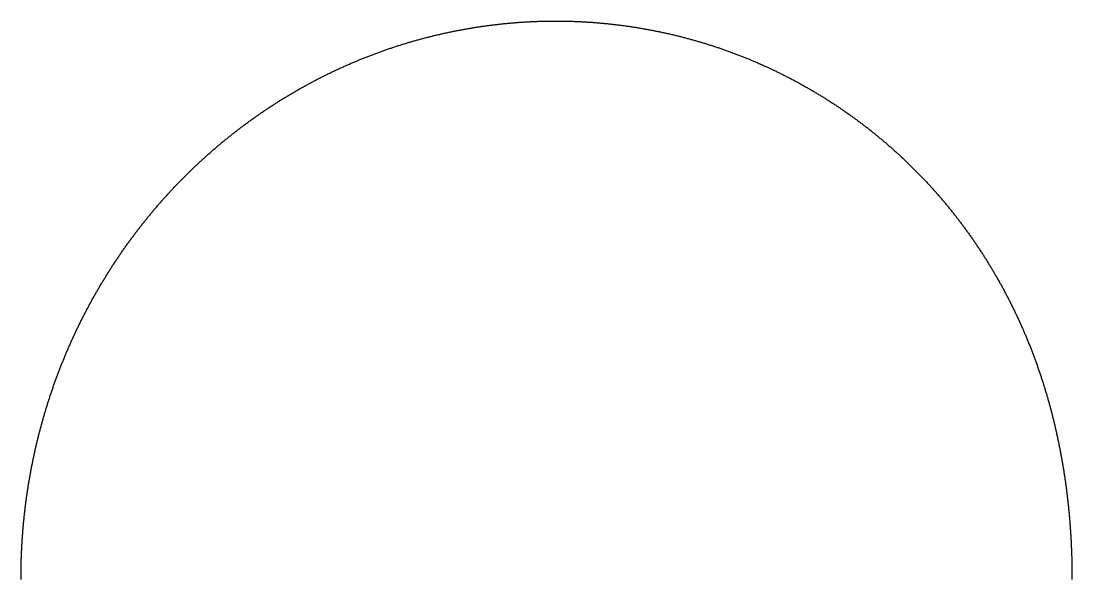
# Model space of a CAD drawing. Header units: metres. Extents: x -299 to 250, y -291 to 290.
# Drawn here: x -299 to 250, y 0 to 290 of the extents above; entities that cross this region are included whole.
import ezdxf

# ---------------------------------------------------------------- set-up
doc = ezdxf.new("R2010")
doc.units = ezdxf.units.M

msp = doc.modelspace()

# ---------------------------------------------------------------- linework, layer by layer
msp.add_lwpolyline([(-298.55, -0.73), (-298.55, -0.24), (-298.55, 0.26), (-298.55, 0.75), (-298.55, 1.25), (-298.55, 1.74), (-298.54, 2.24), (-298.54, 2.73), (-298.54, 3.22), (-298.53, 3.72), (-298.52, 4.21), (-298.52, 4.71), (-298.51, 5.2), (-298.5, 5.7), (-298.49, 6.19), (-298.48, 6.69), (-298.47, 7.18), (-298.46, 7.68), (-298.45, 8.17), (-298.43, 8.66), (-298.42, 9.16), (-298.4, 9.65), (-298.39, 10.15), (-298.37, 10.64), (-298.35, 11.14), (-298.33, 11.63), (-298.32, 12.12), (-298.3, 12.62), (-298.27, 13.11), (-298.25, 13.61), (-298.23, 14.1), (-298.21, 14.59), (-298.18, 15.09), (-298.16, 15.58), (-298.13, 16.08), (-298.11, 16.57), (-298.08, 17.06), (-298.05, 17.56), (-298.02, 18.05), (-297.99, 18.54), (-297.96, 19.04), (-297.93, 19.53), (-297.9, 20.03), (-297.87, 20.52), (-297.83, 21.01), (-297.8, 21.51), (-297.76, 22), (-297.73, 22.49), (-297.69, 22.99), (-297.65, 23.48), (-297.62, 23.97), (-297.58, 24.47), (-297.54, 24.96), (-297.5, 25.45), (-297.45, 25.94), (-297.41, 26.44), (-297.37, 26.93), (-297.32, 27.42), (-297.28, 27.91), (-297.23, 28.41), (-297.19, 28.9), (-297.14, 29.39), (-297.09, 29.88), (-297.04, 30.38), (-296.99, 30.87), (-296.94, 31.36), (-296.89, 31.85), (-296.84, 32.34), (-296.79, 32.84), (-296.73, 33.33), (-296.68, 33.82), (-296.62, 34.31), (-296.57, 34.8), (-296.51, 35.29), (-296.45, 35.78), (-296.39, 36.27), (-296.33, 36.77), (-296.27, 37.26), (-296.21, 37.75), (-296.15, 38.24), (-296.09, 38.73), (-296.02, 39.22), (-295.96, 39.71), (-295.9, 40.2), (-295.83, 40.69), (-295.76, 41.18), (-295.7, 41.67), (-295.63, 42.16), (-295.56, 42.65), (-295.49, 43.14), (-295.42, 43.63), (-295.35, 44.12), (-295.28, 44.61), (-295.21, 45.1), (-295.13, 45.59), (-295.06, 46.08), (-294.98, 46.56), (-294.91, 47.05), (-294.83, 47.54), (-294.75, 48.03), (-294.67, 48.52), (-294.59, 49.01), (-294.51, 49.49), (-294.43, 49.98), (-294.35, 50.47), (-294.27, 50.96), (-294.19, 51.44), (-294.1, 51.93), (-294.02, 52.42), (-293.93, 52.91), (-293.84, 53.39), (-293.76, 53.88), (-293.67, 54.37), (-293.58, 54.85), (-293.49, 55.34), (-293.4, 55.83), (-293.31, 56.31), (-293.22, 56.8), (-293.12, 57.28), (-293.03, 57.77), (-292.94, 58.26), (-292.84, 58.74), (-292.75, 59.23), (-292.65, 59.71), (-292.55, 60.2), (-292.45, 60.68), (-292.35, 61.16), (-292.26, 61.65), (-292.15, 62.13), (-292.05, 62.62), (-291.95, 63.1), (-291.85, 63.59), (-291.74, 64.07), (-291.64, 64.55), (-291.53, 65.04), (-291.43, 65.52), (-291.32, 66), (-291.21, 66.48), (-291.1, 66.97), (-291, 67.45), (-290.88, 67.93), (-290.77, 68.41), (-290.66, 68.89), (-290.55, 69.38), (-290.44, 69.86), (-290.32, 70.34), (-290.21, 70.82), (-290.09, 71.3), (-289.97, 71.78), (-289.86, 72.26), (-289.74, 72.74), (-289.62, 73.22), (-289.5, 73.7), (-289.38, 74.18), (-289.26, 74.66), (-289.14, 75.14), (-289.01, 75.62), (-288.89, 76.1), (-288.76, 76.58), (-288.64, 77.06), (-288.51, 77.53), (-288.39, 78.01), (-288.26, 78.49), (-288.13, 78.97), (-288, 79.44), (-287.87, 79.92), (-287.74, 80.4), (-287.61, 80.88), (-287.48, 81.35), (-287.34, 81.83), (-287.21, 82.3), (-287.08, 82.78), (-286.94, 83.26), (-286.8, 83.73), (-286.67, 84.21), (-286.53, 84.68), (-286.39, 85.16), (-286.25, 85.63), (-286.11, 86.1), (-285.97, 86.58), (-285.83, 87.05), (-285.69, 87.53), (-285.54, 88), (-285.4, 88.47), (-285.25, 88.95), (-285.11, 89.42), (-284.96, 89.89), (-284.81, 90.36), (-284.67, 90.83), (-284.52, 91.31), (-284.37, 91.78), (-284.22, 92.25), (-284.07, 92.72), (-283.91, 93.19), (-283.76, 93.66), (-283.61, 94.13), (-283.45, 94.6), (-283.3, 95.07), (-283.14, 95.54), (-282.99, 96.01), (-282.83, 96.48), (-282.67, 96.95), (-282.51, 97.42), (-282.35, 97.88), (-282.19, 98.35), (-282.03, 98.82), (-281.87, 99.29), (-281.71, 99.75), (-281.54, 100.22), (-281.38, 100.69), (-281.21, 101.15), (-281.05, 101.62), (-280.88, 102.08), (-280.71, 102.55), (-280.54, 103.01), (-280.37, 103.48), (-280.2, 103.94), (-280.03, 104.41), (-279.86, 104.87), (-279.69, 105.33), (-279.52, 105.8), (-279.34, 106.26), (-279.17, 106.72), (-278.99, 107.19), (-278.82, 107.65), (-278.64, 108.11), (-278.46, 108.57), (-278.28, 109.03), (-278.11, 109.49), (-277.93, 109.95), (-277.74, 110.41), (-277.56, 110.87), (-277.38, 111.33), (-277.2, 111.79), (-277.01, 112.25), (-276.83, 112.71), (-276.64, 113.17), (-276.46, 113.63), (-276.27, 114.09), (-276.08, 114.54), (-275.9, 115), (-275.71, 115.46), (-275.52, 115.92), (-275.33, 116.37), (-275.13, 116.83), (-274.94, 117.28), (-274.75, 117.74), (-274.55, 118.19), (-274.36, 118.65), (-274.16, 119.1), (-273.97, 119.56), (-273.77, 120.01), (-273.57, 120.46), (-273.38, 120.92), (-273.18, 121.37), (-272.98, 121.82), (-272.78, 122.27), (-272.57, 122.73), (-272.37, 123.18), (-272.17, 123.63), (-271.97, 124.08), (-271.76, 124.53), (-271.56, 124.98), (-271.35, 125.43), (-271.14, 125.88), (-270.94, 126.33), (-270.73, 126.78), (-270.52, 127.22), (-270.31, 127.67), (-270.1, 128.12), (-269.89, 128.57), (-269.68, 129.01), (-269.46, 129.46), (-269.25, 129.91), (-269.04, 130.35), (-268.82, 130.8), (-268.61, 131.24), (-268.39, 131.69), (-268.17, 132.13), (-267.95, 132.58), (-267.73, 133.02), (-267.52, 133.46), (-267.3, 133.9), (-267.07, 134.35), (-266.85, 134.79), (-266.63, 135.23), (-266.41, 135.67), (-266.18, 136.11), (-265.96, 136.55), (-265.73, 136.99), (-265.51, 137.43), (-265.28, 137.87), (-265.05, 138.31), (-264.82, 138.75), (-264.59, 139.19), (-264.36, 139.63), (-264.13, 140.06), (-263.9, 140.5), (-263.67, 140.94), (-263.44, 141.37), (-263.2, 141.81), (-262.97, 142.25), (-262.73, 142.68), (-262.5, 143.12), (-262.26, 143.55), (-262.03, 143.98), (-261.79, 144.42), (-261.55, 144.85), (-261.31, 145.28), (-261.07, 145.72), (-260.83, 146.15), (-260.59, 146.58), (-260.34, 147.01), (-260.1, 147.44), (-259.86, 147.87), (-259.61, 148.3), (-259.37, 148.73), (-259.12, 149.16), (-258.88, 149.59), (-258.63, 150.02), (-258.38, 150.45), (-258.13, 150.87), (-257.88, 151.3), (-257.63, 151.73), (-257.38, 152.15), (-257.13, 152.58), (-256.88, 153), (-256.62, 153.43), (-256.37, 153.85), (-256.11, 154.28), (-255.86, 154.7), (-255.6, 155.12), (-255.35, 155.55), (-255.09, 155.97), (-254.83, 156.39), (-254.57, 156.81), (-254.31, 157.23), (-254.05, 157.65), (-253.79, 158.07), (-253.53, 158.49), (-253.26, 158.91), (-253, 159.33), (-252.74, 159.75), (-252.47, 160.17), (-252.21, 160.58), (-251.94, 161), (-251.68, 161.42), (-251.41, 161.83), (-251.14, 162.25), (-250.87, 162.66), (-250.6, 163.08), (-250.33, 163.49), (-250.06, 163.91), (-249.79, 164.32), (-249.52, 164.73), (-249.24, 165.14), (-248.97, 165.56), (-248.69, 165.97), (-248.42, 166.38), (-248.14, 166.79), (-247.87, 167.2), (-247.59, 167.61), (-247.31, 168.02), (-247.03, 168.43), (-246.75, 168.83), (-246.47, 169.24), (-246.19, 169.65), (-245.91, 170.05), (-245.63, 170.46), (-245.34, 170.87), (-245.06, 171.27), (-244.78, 171.68), (-244.49, 172.08), (-244.21, 172.48), (-243.92, 172.89), (-243.63, 173.29), (-243.34, 173.69), (-243.06, 174.09), (-242.77, 174.5), (-242.48, 174.9), (-242.19, 175.3), (-241.9, 175.7), (-241.6, 176.1), (-241.31, 176.49), (-241.02, 176.89), (-240.72, 177.29), (-240.43, 177.69), (-240.13, 178.08), (-239.84, 178.48), (-239.54, 178.88), (-239.24, 179.27), (-238.95, 179.67), (-238.65, 180.06), (-238.35, 180.45), (-238.05, 180.85), (-237.75, 181.24), (-237.45, 181.63), (-237.14, 182.02), (-236.84, 182.41), (-236.54, 182.81), (-236.23, 183.2), (-235.93, 183.59), (-235.62, 183.97), (-235.32, 184.36), (-235.01, 184.75), (-234.7, 185.14), (-234.4, 185.52), (-234.09, 185.91), (-233.78, 186.3), (-233.47, 186.68), (-233.16, 187.07), (-232.85, 187.45), (-232.53, 187.83), (-232.22, 188.22), (-231.91, 188.6), (-231.59, 188.98), (-231.28, 189.36), (-230.96, 189.74), (-230.65, 190.13), (-230.33, 190.51), (-230.01, 190.88), (-229.69, 191.26), (-229.38, 191.64), (-229.06, 192.02), (-228.74, 192.4), (-228.42, 192.77), (-228.09, 193.15), (-227.77, 193.52), (-227.45, 193.9), (-227.13, 194.27), (-226.8, 194.65), (-226.48, 195.02), (-226.15, 195.39), (-225.83, 195.76), (-225.5, 196.14), (-225.17, 196.51), (-224.85, 196.88), (-224.52, 197.25), (-224.19, 197.62), (-223.86, 197.98), (-223.53, 198.35), (-223.2, 198.72), (-222.86, 199.09), (-222.53, 199.45), (-222.2, 199.82), (-221.87, 200.18), (-221.53, 200.55), (-221.2, 200.91), (-220.86, 201.28), (-220.53, 201.64), (-220.19, 202), (-219.85, 202.36), (-219.51, 202.72), (-219.17, 203.08), (-218.84, 203.44), (-218.5, 203.8), (-218.16, 204.16), (-217.81, 204.52), (-217.47, 204.88), (-217.13, 205.24), (-216.79, 205.59), (-216.44, 205.95), (-216.1, 206.3), (-215.76, 206.66), (-215.41, 207.01), (-215.06, 207.36), (-214.72, 207.72), (-214.37, 208.07), (-214.02, 208.42), (-213.67, 208.77), (-213.32, 209.12), (-212.98, 209.47), (-212.62, 209.82), (-212.27, 210.17), (-211.92, 210.52), (-211.57, 210.87), (-211.22, 211.21), (-210.86, 211.56), (-210.51, 211.9), (-210.16, 212.25), (-209.8, 212.59), (-209.44, 212.94), (-209.09, 213.28), (-208.73, 213.62), (-208.37, 213.96), (-208.02, 214.3), (-207.66, 214.64), (-207.3, 214.98), (-206.94, 215.32), (-206.58, 215.66), (-206.22, 216), (-205.85, 216.34), (-205.49, 216.67), (-205.13, 217.01), (-204.77, 217.34), (-204.4, 217.68), (-204.04, 218.01), (-203.67, 218.35), (-203.31, 218.68), (-202.94, 219.01), (-202.57, 219.34), (-202.2, 219.67), (-201.84, 220), (-201.47, 220.33), (-201.1, 220.66), (-200.73, 220.99), (-200.36, 221.32), (-199.99, 221.65), (-199.62, 221.97), (-199.24, 222.3), (-198.87, 222.62), (-198.5, 222.95), (-198.12, 223.27), (-197.75, 223.59), (-197.37, 223.92), (-197, 224.24), (-196.62, 224.56), (-196.24, 224.88), (-195.87, 225.2), (-195.49, 225.52), (-195.11, 225.84), (-194.73, 226.15), (-194.35, 226.47), (-193.97, 226.79), (-193.59, 227.1), (-193.21, 227.42), (-192.83, 227.73), (-192.45, 228.05), (-192.06, 228.36), (-191.68, 228.67), (-191.3, 228.98), (-190.91, 229.29), (-190.53, 229.6), (-190.14, 229.91), (-189.75, 230.22), (-189.37, 230.53), (-188.98, 230.84), (-188.59, 231.15), (-188.2, 231.45), (-187.82, 231.76), (-187.43, 232.06), (-187.04, 232.37), (-186.65, 232.67), (-186.25, 232.97), (-185.86, 233.28), (-185.47, 233.58), (-185.08, 233.88), (-184.69, 234.18), (-184.29, 234.48), (-183.9, 234.78), (-183.5, 235.07), (-183.11, 235.37), (-182.71, 235.67), (-182.32, 235.96), (-181.92, 236.26), (-181.52, 236.55), (-181.12, 236.85), (-180.73, 237.14), (-180.33, 237.43), (-179.93, 237.72), (-179.53, 238.02), (-179.13, 238.31), (-178.73, 238.6), (-178.32, 238.88), (-177.92, 239.17), (-177.52, 239.46), (-177.12, 239.75), (-176.71, 240.03), (-176.31, 240.32), (-175.9, 240.6), (-175.5, 240.89), (-175.09, 241.17), (-174.69, 241.45), (-174.28, 241.73), (-173.87, 242.01), (-173.47, 242.29), (-173.06, 242.57), (-172.65, 242.85), (-172.24, 243.13), (-171.83, 243.41), (-171.42, 243.68), (-171.01, 243.96), (-170.6, 244.23), (-170.19, 244.51), (-169.78, 244.78), (-169.36, 245.06), (-168.95, 245.33), (-168.54, 245.6), (-168.12, 245.87), (-167.71, 246.14), (-167.29, 246.41), (-166.88, 246.68), (-166.46, 246.94), (-166.05, 247.21), (-165.63, 247.48), (-165.21, 247.74), (-164.79, 248.01), (-164.38, 248.27), (-163.96, 248.54), (-163.54, 248.8), (-163.12, 249.06), (-162.7, 249.32), (-162.28, 249.58), (-161.86, 249.84), (-161.44, 250.1), (-161.01, 250.36), (-160.59, 250.61), (-160.17, 250.87), (-159.75, 251.13), (-159.32, 251.38), (-158.9, 251.64), (-158.47, 251.89), (-158.05, 252.14), (-157.62, 252.39), (-157.2, 252.64), (-156.77, 252.89), (-156.34, 253.14), (-155.91, 253.39), (-155.49, 253.64), (-155.06, 253.89), (-154.63, 254.14), (-154.2, 254.38), (-153.77, 254.63), (-153.34, 254.87), (-152.91, 255.11), (-152.48, 255.36), (-152.05, 255.6), (-151.62, 255.84), (-151.18, 256.08), (-150.75, 256.32), (-150.32, 256.56), (-149.89, 256.8), (-149.45, 257.03), (-149.02, 257.27), (-148.58, 257.51), (-148.15, 257.74), (-147.71, 257.98), (-147.28, 258.21), (-146.84, 258.44), (-146.4, 258.67), (-145.96, 258.9), (-145.53, 259.13), (-145.09, 259.36), (-144.65, 259.59), (-144.21, 259.82), (-143.77, 260.05), (-143.33, 260.27), (-142.89, 260.5), (-142.45, 260.72), (-142.01, 260.95), (-141.57, 261.17), (-141.13, 261.39), (-140.69, 261.62), (-140.24, 261.84), (-139.8, 262.06), (-139.36, 262.27), (-138.91, 262.49), (-138.47, 262.71), (-138.02, 262.93), (-137.58, 263.14), (-137.13, 263.36), (-136.69, 263.57), (-136.24, 263.79), (-135.79, 264), (-135.35, 264.21), (-134.9, 264.42), (-134.45, 264.63), (-134, 264.84), (-133.56, 265.05), (-133.11, 265.26), (-132.66, 265.46), (-132.21, 265.67), (-131.76, 265.88), (-131.31, 266.08), (-130.86, 266.28), (-130.41, 266.49), (-129.96, 266.69), (-129.5, 266.89), (-129.05, 267.09), (-128.6, 267.29), (-128.15, 267.49), (-127.69, 267.69), (-127.24, 267.89), (-126.79, 268.08), (-126.33, 268.28), (-125.88, 268.47), (-125.42, 268.67), (-124.97, 268.86), (-124.51, 269.05), (-124.06, 269.24), (-123.6, 269.43), (-123.14, 269.62), (-122.69, 269.81), (-122.23, 270), (-121.77, 270.19), (-121.31, 270.37), (-120.85, 270.56), (-120.4, 270.74), (-119.94, 270.93), (-119.48, 271.11), (-119.02, 271.29), (-118.56, 271.48), (-118.1, 271.66), (-117.64, 271.84), (-117.17, 272.01), (-116.71, 272.19), (-116.25, 272.37), (-115.79, 272.55), (-115.33, 272.72), (-114.86, 272.9), (-114.4, 273.07), (-113.94, 273.24), (-113.47, 273.42), (-113.01, 273.59), (-112.55, 273.76), (-112.08, 273.93), (-111.62, 274.1), (-111.15, 274.26), (-110.69, 274.43), (-110.22, 274.6), (-109.75, 274.76), (-109.29, 274.93), (-108.82, 275.09), (-108.35, 275.25), (-107.89, 275.42), (-107.42, 275.58), (-106.95, 275.74), (-106.48, 275.9), (-106.02, 276.06), (-105.55, 276.21), (-105.08, 276.37), (-104.61, 276.53), (-104.14, 276.68), (-103.67, 276.84), (-103.2, 276.99), (-102.73, 277.15), (-102.26, 277.3), (-101.79, 277.45), (-101.32, 277.6), (-100.85, 277.75), (-100.37, 277.9), (-99.9, 278.05), (-99.43, 278.19), (-98.96, 278.34), (-98.48, 278.48), (-98.01, 278.63), (-97.54, 278.77), (-97.06, 278.91), (-96.59, 279.06), (-96.12, 279.2), (-95.64, 279.34), (-95.17, 279.48), (-94.69, 279.61), (-94.22, 279.75), (-93.74, 279.89), (-93.27, 280.02), (-92.79, 280.16), (-92.31, 280.29), (-91.84, 280.42), (-91.36, 280.56), (-90.88, 280.69), (-90.41, 280.82), (-89.93, 280.95), (-89.45, 281.08), (-88.97, 281.2), (-88.5, 281.33), (-88.02, 281.46), (-87.54, 281.58), (-87.06, 281.71), (-86.58, 281.83), (-86.1, 281.95), (-85.62, 282.07), (-85.14, 282.19), (-84.66, 282.31), (-84.18, 282.43), (-83.7, 282.55), (-83.22, 282.67), (-82.74, 282.78), (-82.26, 282.9), (-81.78, 283.01), (-81.3, 283.13), (-80.82, 283.24), (-80.34, 283.35), (-79.85, 283.46), (-79.37, 283.57), (-78.89, 283.68), (-78.41, 283.79), (-77.92, 283.9), (-77.44, 284.01), (-76.96, 284.11), (-76.48, 284.22), (-75.99, 284.32), (-75.51, 284.42), (-75.02, 284.53), (-74.54, 284.63), (-74.06, 284.73), (-73.57, 284.83), (-73.09, 284.93), (-72.6, 285.03), (-72.12, 285.12), (-71.63, 285.22), (-71.15, 285.31), (-70.66, 285.41), (-70.18, 285.5), (-69.69, 285.59), (-69.2, 285.69), (-68.72, 285.78), (-68.23, 285.87), (-67.74, 285.96), (-67.26, 286.04), (-66.77, 286.13), (-66.28, 286.22), (-65.8, 286.3), (-65.31, 286.39), (-64.82, 286.47), (-64.33, 286.55), (-63.85, 286.63), (-63.36, 286.72), (-62.87, 286.8), (-62.38, 286.88), (-61.89, 286.95), (-61.41, 287.03), (-60.92, 287.11), (-60.43, 287.18), (-59.94, 287.26), (-59.45, 287.33), (-58.96, 287.4), (-58.47, 287.48), (-57.98, 287.55), (-57.49, 287.62), (-57, 287.69), (-56.51, 287.75), (-56.02, 287.82), (-55.53, 287.89), (-55.04, 287.95), (-54.55, 288.02), (-54.06, 288.08), (-53.57, 288.15), (-53.08, 288.21), (-52.59, 288.27), (-52.1, 288.33), (-51.61, 288.39), (-51.12, 288.45), (-50.63, 288.5), (-50.14, 288.56), (-49.64, 288.62), (-49.15, 288.67), (-48.66, 288.72), (-48.17, 288.78), (-47.68, 288.83), (-47.19, 288.88), (-46.69, 288.93), (-46.2, 288.98), (-45.71, 289.03), (-45.22, 289.08), (-44.72, 289.12), (-44.23, 289.17), (-43.74, 289.21), (-43.25, 289.26), (-42.75, 289.3), (-42.26, 289.34), (-41.77, 289.38), (-41.28, 289.42), (-40.78, 289.46), (-40.29, 289.5), (-39.8, 289.54), (-39.3, 289.57), (-38.81, 289.61), (-38.32, 289.64), (-37.82, 289.68), (-37.33, 289.71), (-36.84, 289.74), (-36.34, 289.77), (-35.85, 289.8), (-35.35, 289.83), (-34.86, 289.86), (-34.37, 289.89), (-33.87, 289.91), (-33.38, 289.94), (-32.89, 289.97), (-32.39, 289.99), (-31.9, 290.01), (-31.4, 290.03), (-30.91, 290.05), (-30.41, 290.07), (-29.92, 290.09), (-29.43, 290.11), (-28.93, 290.13), (-28.44, 290.15), (-27.94, 290.16), (-27.45, 290.18), (-26.95, 290.19), (-26.46, 290.2), (-25.97, 290.21), (-25.47, 290.23), (-24.98, 290.24), (-24.48, 290.24), (-23.99, 290.25), (-23.49, 290.26), (-23, 290.27), (-22.5, 290.27), (-22.01, 290.28), (-21.52, 290.28), (-21.02, 290.28), (-20.53, 290.28), (-20.03, 290.29), (-19.54, 290.29), (-19.04, 290.28), (-18.55, 290.28), (-18.05, 290.28), (-17.56, 290.28), (-17.06, 290.27), (-16.57, 290.27), (-16.08, 290.26), (-15.58, 290.25), (-15.09, 290.24), (-14.59, 290.23), (-14.1, 290.22), (-13.6, 290.21), (-13.11, 290.2), (-12.61, 290.19), (-12.12, 290.17), (-11.63, 290.16), (-11.13, 290.14), (-10.64, 290.13), (-10.14, 290.11), (-9.65, 290.09), (-9.15, 290.07), (-8.66, 290.05), (-8.17, 290.03), (-7.67, 290.01), (-7.18, 289.99), (-6.68, 289.96), (-6.19, 289.94), (-5.7, 289.91), (-5.2, 289.89), (-4.71, 289.86), (-4.21, 289.83), (-3.72, 289.8), (-3.23, 289.77), (-2.73, 289.74), (-2.24, 289.71), (-1.75, 289.68), (-1.25, 289.64), (-0.76, 289.61), (-0.27, 289.57), (0.23, 289.53), (0.72, 289.5), (1.21, 289.46), (1.71, 289.42), (2.2, 289.38), (2.69, 289.34), (3.18, 289.3), (3.68, 289.25), (4.17, 289.21), (4.66, 289.16), (5.15, 289.12), (5.65, 289.07), (6.14, 289.02), (6.63, 288.98), (7.12, 288.93), (7.62, 288.88), (8.11, 288.82), (8.6, 288.77), (9.09, 288.72), (9.58, 288.66), (10.07, 288.61), (10.57, 288.55), (11.06, 288.5), (11.55, 288.44), (12.04, 288.38), (12.53, 288.32), (13.02, 288.26), (13.51, 288.2), (14, 288.14), (14.49, 288.07), (14.98, 288.01), (15.47, 287.94), (15.96, 287.88), (16.45, 287.81), (16.94, 287.74), (17.43, 287.67), (17.92, 287.6), (18.41, 287.53), (18.9, 287.46), (19.39, 287.39), (19.88, 287.32), (20.37, 287.24), (20.86, 287.17), (21.35, 287.09), (21.84, 287.01), (22.32, 286.94), (22.81, 286.86), (23.3, 286.78), (23.79, 286.7), (24.28, 286.62), (24.76, 286.53), (25.25, 286.45), (25.74, 286.37), (26.23, 286.28), (26.71, 286.2), (27.2, 286.11), (27.69, 286.02), (28.17, 285.93), (28.66, 285.84), (29.15, 285.75), (29.63, 285.66), (30.12, 285.57), (30.6, 285.47), (31.09, 285.38), (31.57, 285.29), (32.06, 285.19), (32.54, 285.09), (33.03, 285), (33.51, 284.9), (34, 284.8), (34.48, 284.7), (34.97, 284.59), (35.45, 284.49), (35.93, 284.39), (36.42, 284.29), (36.9, 284.18), (37.38, 284.07), (37.87, 283.97), (38.35, 283.86), (38.83, 283.75), (39.31, 283.64), (39.8, 283.53), (40.28, 283.42), (40.76, 283.31), (41.24, 283.19), (41.72, 283.08), (42.2, 282.97), (42.68, 282.85), (43.16, 282.73), (43.64, 282.62), (44.13, 282.5), (44.6, 282.38), (45.08, 282.26), (45.56, 282.14), (46.04, 282.01), (46.52, 281.89), (47, 281.77), (47.48, 281.64), (47.96, 281.52), (48.44, 281.39), (48.91, 281.26), (49.39, 281.14), (49.87, 281.01), (50.35, 280.88), (50.82, 280.74), (51.3, 280.61), (51.78, 280.48), (52.25, 280.35), (52.73, 280.21), (53.2, 280.08), (53.68, 279.94), (54.15, 279.8), (54.63, 279.67), (55.1, 279.53), (55.58, 279.39), (56.05, 279.25), (56.53, 279.1), (57, 278.96), (57.47, 278.82), (57.95, 278.67), (58.42, 278.53), (58.89, 278.38), (59.36, 278.24), (59.84, 278.09), (60.31, 277.94), (60.78, 277.79), (61.25, 277.64), (61.72, 277.49), (62.19, 277.34), (62.66, 277.18), (63.13, 277.03), (63.6, 276.88), (64.07, 276.72), (64.54, 276.56), (65.01, 276.41), (65.48, 276.25), (65.95, 276.09), (66.41, 275.93), (66.88, 275.77), (67.35, 275.61), (67.82, 275.44), (68.28, 275.28), (68.75, 275.11), (69.22, 274.95), (69.68, 274.78), (70.15, 274.62), (70.61, 274.45), (71.08, 274.28), (71.54, 274.11), (72.01, 273.94), (72.47, 273.77), (72.93, 273.59), (73.4, 273.42), (73.86, 273.25), (74.32, 273.07), (74.78, 272.9), (75.25, 272.72), (75.71, 272.54), (76.17, 272.36), (76.63, 272.18), (77.09, 272), (77.55, 271.82), (78.01, 271.64), (78.47, 271.46), (78.93, 271.28), (79.39, 271.09), (79.85, 270.91), (80.31, 270.72), (80.76, 270.53), (81.22, 270.34), (81.68, 270.16), (82.13, 269.97), (82.59, 269.78), (83.05, 269.59), (83.5, 269.39), (83.96, 269.2), (84.41, 269.01), (84.87, 268.81), (85.32, 268.62), (85.78, 268.42), (86.23, 268.22), (86.68, 268.02), (87.14, 267.83), (87.59, 267.63), (88.04, 267.43), (88.49, 267.22), (88.94, 267.02), (89.39, 266.82), (89.84, 266.61), (90.29, 266.41), (90.74, 266.2), (91.19, 266), (91.64, 265.79), (92.09, 265.58), (92.54, 265.37), (92.99, 265.16), (93.43, 264.95), (93.88, 264.74), (94.33, 264.53), (94.77, 264.31), (95.22, 264.1), (95.67, 263.88), (96.11, 263.67), (96.56, 263.45), (97, 263.23), (97.44, 263.02), (97.89, 262.8), (98.33, 262.58), (98.77, 262.36), (99.21, 262.13), (99.66, 261.91), (100.1, 261.69), (100.54, 261.46), (100.98, 261.24), (101.42, 261.01), (101.86, 260.79), (102.3, 260.56), (102.74, 260.33), (103.17, 260.1), (103.61, 259.87), (104.05, 259.64), (104.49, 259.41), (104.92, 259.18), (105.36, 258.94), (105.79, 258.71), (106.23, 258.48), (106.66, 258.24), (107.1, 258), (107.53, 257.77), (107.97, 257.53), (108.4, 257.29), (108.83, 257.05), (109.26, 256.81), (109.7, 256.57), (110.13, 256.32), (110.56, 256.08), (110.99, 255.84), (111.42, 255.59), (111.85, 255.35), (112.28, 255.1), (112.7, 254.85), (113.13, 254.61), (113.56, 254.36), (113.99, 254.11), (114.41, 253.86), (114.84, 253.61), (115.27, 253.36), (115.69, 253.1), (116.12, 252.85), (116.54, 252.6), (116.96, 252.34), (117.39, 252.08), (117.81, 251.83), (118.23, 251.57), (118.65, 251.31), (119.07, 251.05), (119.5, 250.79), (119.92, 250.53), (120.34, 250.27), (120.75, 250.01), (121.17, 249.75), (121.59, 249.48), (122.01, 249.22), (122.43, 248.95), (122.84, 248.69), (123.26, 248.42), (123.68, 248.15), (124.09, 247.88), (124.51, 247.61), (124.92, 247.34), (125.34, 247.07), (125.75, 246.8), (126.16, 246.53), (126.57, 246.26), (126.99, 245.98), (127.4, 245.71), (127.81, 245.43), (128.22, 245.16), (128.63, 244.88), (129.04, 244.6), (129.45, 244.32), (129.85, 244.05), (130.26, 243.77), (130.67, 243.48), (131.08, 243.2), (131.48, 242.92), (131.89, 242.64), (132.29, 242.35), (132.7, 242.07), (133.1, 241.79), (133.51, 241.5), (133.91, 241.21), (134.31, 240.93), (134.71, 240.64), (135.11, 240.35), (135.51, 240.06), (135.92, 239.77), (136.31, 239.48), (136.71, 239.18), (137.11, 238.89), (137.51, 238.6), (137.91, 238.3), (138.31, 238.01), (138.7, 237.71), (139.1, 237.42), (139.49, 237.12), (139.89, 236.82), (140.28, 236.52), (140.68, 236.23), (141.07, 235.93), (141.46, 235.62), (141.85, 235.32), (142.25, 235.02), (142.64, 234.72), (143.03, 234.41), (143.42, 234.11), (143.81, 233.8), (144.2, 233.5), (144.58, 233.19), (144.97, 232.89), (145.36, 232.58), (145.74, 232.27), (146.13, 231.96), (146.52, 231.65), (146.9, 231.34), (147.28, 231.03), (147.67, 230.71), (148.05, 230.4), (148.43, 230.09), (148.81, 229.77), (149.2, 229.46), (149.58, 229.14), (149.96, 228.83), (150.34, 228.51), (150.71, 228.19), (151.09, 227.87), (151.47, 227.55), (151.85, 227.23), (152.22, 226.91), (152.6, 226.59), (152.97, 226.27), (153.35, 225.94), (153.72, 225.62), (154.1, 225.3), (154.47, 224.97), (154.84, 224.65), (155.21, 224.32), (155.58, 223.99), (155.95, 223.66), (156.32, 223.34), (156.69, 223.01), (157.06, 222.68), (157.43, 222.35), (157.8, 222.01), (158.16, 221.68), (158.53, 221.35), (158.89, 221.02), (159.26, 220.68), (159.62, 220.35), (159.99, 220.01), (160.35, 219.68), (160.71, 219.34), (161.07, 219), (161.43, 218.66), (161.79, 218.32), (162.15, 217.98), (162.51, 217.64), (162.87, 217.3), (163.23, 216.96), (163.58, 216.62), (163.94, 216.28), (164.3, 215.93), (164.65, 215.59), (165.01, 215.24), (165.36, 214.9), (165.71, 214.55), (166.06, 214.2), (166.42, 213.86), (166.77, 213.51), (167.12, 213.16), (167.47, 212.81), (167.82, 212.46), (168.17, 212.11), (168.51, 211.76), (168.86, 211.41), (169.21, 211.05), (169.55, 210.7), (169.9, 210.35), (170.24, 209.99), (170.59, 209.64), (170.93, 209.28), (171.27, 208.92), (171.62, 208.57), (171.96, 208.21), (172.3, 207.85), (172.64, 207.49), (172.98, 207.13), (173.32, 206.77), (173.65, 206.41), (173.99, 206.05), (174.33, 205.69), (174.66, 205.32), (175, 204.96), (175.33, 204.59), (175.67, 204.23), (176, 203.86), (176.33, 203.5), (176.67, 203.13), (177, 202.76), (177.33, 202.4), (177.66, 202.03), (177.99, 201.66), (178.31, 201.29), (178.64, 200.92), (178.97, 200.55), (179.3, 200.18), (179.62, 199.8), (179.95, 199.43), (180.27, 199.06), (180.59, 198.68), (180.92, 198.31), (181.24, 197.93), (181.56, 197.56), (181.88, 197.18), (182.2, 196.8), (182.52, 196.43), (182.84, 196.05), (183.16, 195.67), (183.47, 195.29), (183.79, 194.91), (184.11, 194.53), (184.42, 194.15), (184.74, 193.77), (185.05, 193.38), (185.36, 193), (185.68, 192.62), (185.99, 192.23), (186.3, 191.85), (186.61, 191.46), (186.92, 191.08), (187.23, 190.69), (187.54, 190.31), (187.84, 189.92), (188.15, 189.53), (188.46, 189.14), (188.76, 188.75), (189.07, 188.36), (189.37, 187.97), (189.67, 187.58), (189.97, 187.19), (190.28, 186.8), (190.58, 186.41), (190.88, 186.01), (191.18, 185.62), (191.48, 185.23), (191.77, 184.83), (192.07, 184.43), (192.37, 184.04), (192.66, 183.64), (192.96, 183.25), (193.25, 182.85), (193.55, 182.45), (193.84, 182.05), (194.13, 181.65), (194.42, 181.25), (194.71, 180.85), (195, 180.45), (195.29, 180.05), (195.58, 179.65), (195.87, 179.25), (196.15, 178.84), (196.44, 178.44), (196.73, 178.04), (197.01, 177.63), (197.29, 177.23), (197.58, 176.82), (197.86, 176.42), (198.14, 176.01), (198.42, 175.6), (198.7, 175.19), (198.98, 174.79), (199.26, 174.38), (199.54, 173.97), (199.82, 173.56), (200.09, 173.15), (200.37, 172.74), (200.64, 172.33), (200.92, 171.92), (201.19, 171.5), (201.46, 171.09), (201.73, 170.68), (202.01, 170.26), (202.28, 169.85), (202.55, 169.44), (202.82, 169.02), (203.08, 168.6), (203.35, 168.19), (203.62, 167.77), (203.88, 167.36), (204.15, 166.94), (204.41, 166.52), (204.68, 166.1), (204.94, 165.68), (205.2, 165.26), (205.46, 164.84), (205.72, 164.42), (205.98, 164), (206.24, 163.58), (206.5, 163.16), (206.76, 162.74), (207.01, 162.31), (207.27, 161.89), (207.53, 161.47), (207.78, 161.04), (208.03, 160.62), (208.29, 160.19), (208.54, 159.77), (208.79, 159.34), (209.04, 158.92), (209.29, 158.49), (209.54, 158.06), (209.79, 157.63), (210.04, 157.21), (210.28, 156.78), (210.53, 156.35), (210.77, 155.92), (211.02, 155.49), (211.26, 155.06), (211.5, 154.63), (211.75, 154.2), (211.99, 153.76), (212.23, 153.33), (212.47, 152.9), (212.71, 152.47), (212.95, 152.03), (213.18, 151.6), (213.42, 151.16), (213.65, 150.73), (213.89, 150.29), (214.12, 149.86), (214.36, 149.42), (214.59, 148.99), (214.82, 148.55), (215.05, 148.11), (215.28, 147.68), (215.51, 147.24), (215.74, 146.8), (215.97, 146.36), (216.2, 145.92), (216.42, 145.48), (216.65, 145.04), (216.87, 144.6), (217.1, 144.16), (217.32, 143.72), (217.54, 143.28), (217.77, 142.83), (217.99, 142.39), (218.21, 141.95), (218.43, 141.51), (218.65, 141.06), (218.86, 140.62), (219.08, 140.17), (219.3, 139.73), (219.51, 139.28), (219.73, 138.84), (219.94, 138.39), (220.15, 137.95), (220.37, 137.5), (220.58, 137.05), (220.79, 136.61), (221, 136.16), (221.21, 135.71), (221.42, 135.26), (221.62, 134.81), (221.83, 134.36), (222.04, 133.91), (222.24, 133.46), (222.45, 133.01), (222.65, 132.56), (222.85, 132.11), (223.05, 131.66), (223.26, 131.21), (223.46, 130.76), (223.66, 130.3), (223.85, 129.85), (224.05, 129.4), (224.25, 128.94), (224.45, 128.49), (224.64, 128.04), (224.84, 127.58), (225.03, 127.13), (225.22, 126.67), (225.42, 126.21), (225.61, 125.76), (225.8, 125.3), (225.99, 124.85), (226.18, 124.39), (226.36, 123.93), (226.55, 123.47), (226.74, 123.02), (226.92, 122.56), (227.11, 122.1), (227.29, 121.64), (227.48, 121.18), (227.66, 120.72), (227.84, 120.26), (228.02, 119.8), (228.2, 119.34), (228.38, 118.88), (228.56, 118.42), (228.74, 117.96), (228.92, 117.49), (229.09, 117.03), (229.27, 116.57), (229.44, 116.11), (229.62, 115.64), (229.79, 115.18), (229.96, 114.72), (230.13, 114.25), (230.3, 113.79), (230.47, 113.33), (230.64, 112.86), (230.81, 112.4), (230.98, 111.93), (231.15, 111.46), (231.31, 111), (231.48, 110.53), (231.64, 110.07), (231.81, 109.6), (231.97, 109.13), (232.13, 108.66), (232.29, 108.2), (232.45, 107.73), (232.61, 107.26), (232.77, 106.79), (232.93, 106.32), (233.09, 105.86), (233.24, 105.39), (233.4, 104.92), (233.55, 104.45), (233.71, 103.98), (233.86, 103.51), (234.01, 103.04), (234.16, 102.57), (234.31, 102.09), (234.46, 101.62), (234.61, 101.15), (234.76, 100.68), (234.91, 100.21), (235.06, 99.74), (235.2, 99.26), (235.35, 98.79), (235.49, 98.32), (235.64, 97.84), (235.78, 97.37), (235.92, 96.9), (236.06, 96.42), (236.2, 95.95), (236.34, 95.47), (236.48, 95), (236.62, 94.53), (236.76, 94.05), (236.89, 93.57), (237.03, 93.1), (237.16, 92.62), (237.3, 92.15), (237.43, 91.67), (237.56, 91.19), (237.7, 90.72), (237.83, 90.24), (237.96, 89.76), (238.09, 89.29), (238.22, 88.81), (238.34, 88.33), (238.47, 87.85), (238.6, 87.38), (238.72, 86.9), (238.85, 86.42), (238.97, 85.94), (239.1, 85.46), (239.22, 84.98), (239.34, 84.5), (239.46, 84.02), (239.58, 83.54), (239.7, 83.06), (239.82, 82.58), (239.94, 82.1), (240.05, 81.62), (240.17, 81.14), (240.29, 80.66), (240.4, 80.18), (240.52, 79.7), (240.63, 79.22), (240.74, 78.74), (240.85, 78.25), (240.96, 77.77), (241.07, 77.29), (241.18, 76.81), (241.29, 76.33), (241.4, 75.84), (241.51, 75.36), (241.62, 74.88), (241.72, 74.39), (241.83, 73.91), (241.93, 73.43), (242.04, 72.94), (242.14, 72.46), (242.24, 71.98), (242.34, 71.49), (242.44, 71.01), (242.54, 70.52), (242.64, 70.04), (242.74, 69.55), (242.84, 69.07), (242.94, 68.59), (243.04, 68.1), (243.13, 67.61), (243.23, 67.13), (243.32, 66.64), (243.41, 66.16), (243.51, 65.67), (243.6, 65.19), (243.69, 64.7), (243.78, 64.21), (243.87, 63.73), (243.96, 63.24), (244.05, 62.76), (244.14, 62.27), (244.22, 61.78), (244.31, 61.29), (244.4, 60.81), (244.48, 60.32), (244.57, 59.83), (244.65, 59.35), (244.73, 58.86), (244.81, 58.37), (244.89, 57.88), (244.98, 57.39), (245.05, 56.91), (245.13, 56.42), (245.21, 55.93), (245.29, 55.44), (245.37, 54.95), (245.44, 54.46), (245.52, 53.98), (245.59, 53.49), (245.67, 53), (245.74, 52.51), (245.81, 52.02), (245.88, 51.53), (245.95, 51.04), (246.02, 50.55), (246.09, 50.06), (246.16, 49.57), (246.23, 49.08), (246.3, 48.59), (246.37, 48.1), (246.43, 47.61), (246.5, 47.12), (246.56, 46.63), (246.63, 46.14), (246.69, 45.65), (246.75, 45.16), (246.81, 44.67), (246.88, 44.18), (246.94, 43.69), (247, 43.2), (247.05, 42.71), (247.11, 42.21), (247.17, 41.72), (247.23, 41.23), (247.28, 40.74), (247.34, 40.25), (247.39, 39.76), (247.45, 39.27), (247.5, 38.77), (247.55, 38.28), (247.61, 37.79), (247.66, 37.3), (247.71, 36.81), (247.76, 36.31), (247.81, 35.82), (247.86, 35.33), (247.9, 34.84), (247.95, 34.35), (248, 33.85), (248.04, 33.36), (248.09, 32.87), (248.13, 32.38), (248.18, 31.88), (248.22, 31.39), (248.26, 30.9), (248.3, 30.4), (248.34, 29.91), (248.38, 29.42), (248.42, 28.93), (248.46, 28.43), (248.5, 27.94), (248.53, 27.45), (248.57, 26.95), (248.61, 26.46), (248.64, 25.97), (248.68, 25.47), (248.71, 24.98), (248.74, 24.49), (248.77, 23.99), (248.81, 23.5), (248.84, 23.01), (248.87, 22.51), (248.9, 22.02), (248.92, 21.52), (248.95, 21.03), (248.98, 20.54), (249.01, 20.04), (249.03, 19.55), (249.06, 19.06), (249.08, 18.56), (249.11, 18.07), (249.13, 17.57), (249.15, 17.08), (249.18, 16.59), (249.2, 16.09), (249.22, 15.6), (249.24, 15.1), (249.26, 14.61), (249.28, 14.11), (249.3, 13.62), (249.31, 13.13), (249.33, 12.63), (249.35, 12.14), (249.36, 11.64), (249.38, 11.15), (249.39, 10.65), (249.4, 10.16), (249.42, 9.67), (249.43, 9.17), (249.44, 8.68), (249.45, 8.18), (249.46, 7.69), (249.47, 7.19), (249.48, 6.7), (249.49, 6.2), (249.5, 5.71), (249.5, 5.22), (249.51, 4.72), (249.52, 4.23), (249.52, 3.73), (249.53, 3.24), (249.53, 2.74), (249.53, 2.25), (249.54, 1.75), (249.54, 1.26), (249.54, 0.76), (249.54, 0.27), (249.54, 0), (249.54, 0), (249.54, -0.22), (249.54, -0.72)])

doc.saveas('drawing.dxf')
